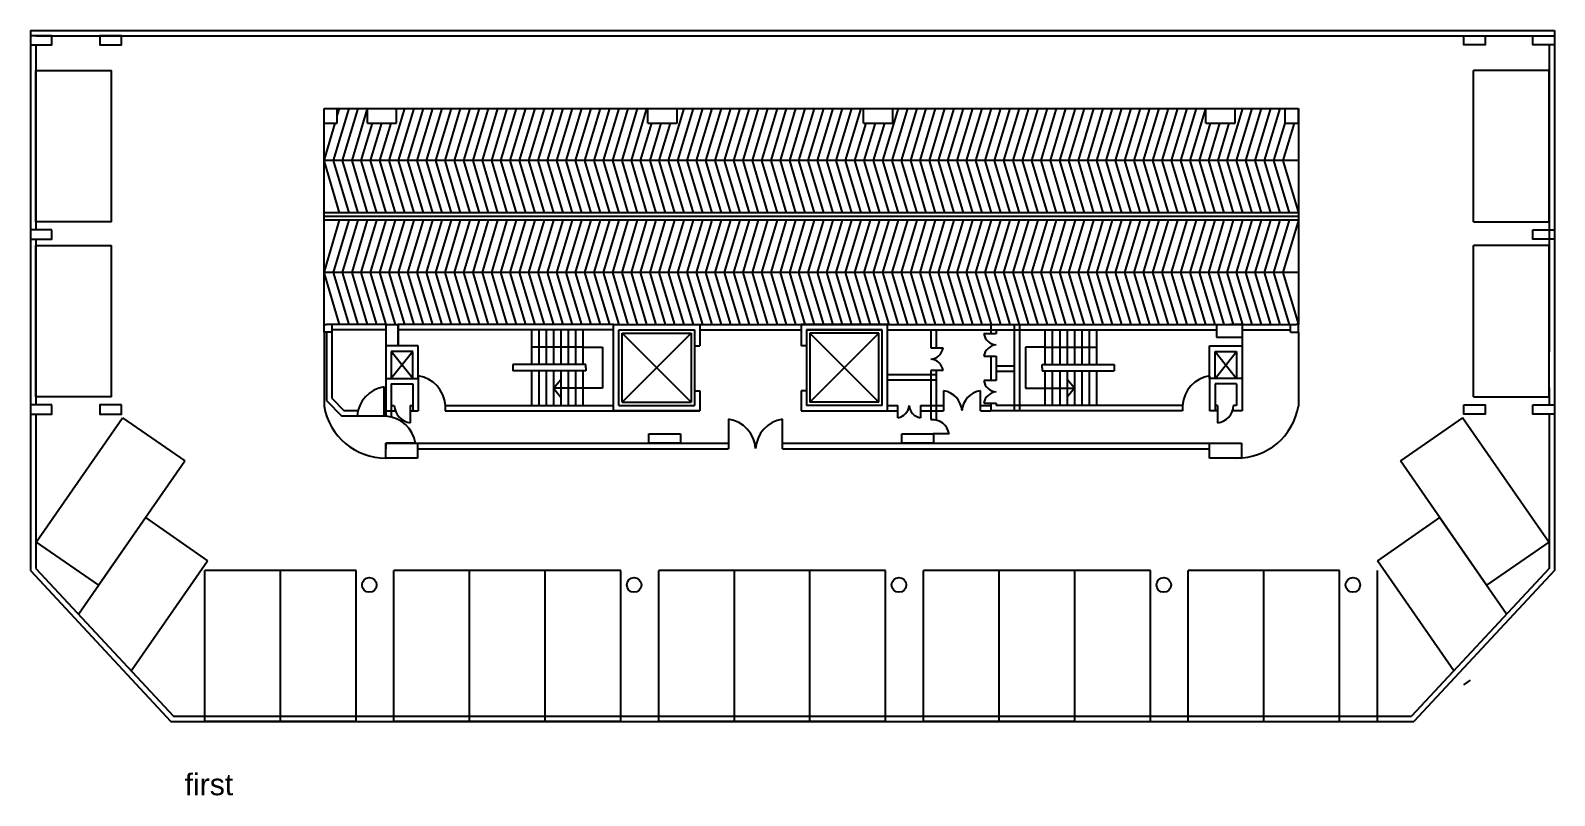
# Model space of a CAD drawing. Extents: x -212 to 1123, y -167 to 326.
# Drawn here: x 5.38 to 19.48, y -38.65 to -31.57 of the extents above; entities that cross this region are included whole.
import ezdxf

# ---------------------------------------------------------------- set-up
doc = ezdxf.new("R2010")
doc.units = 0
doc.layers.add('MIMIC_SIZE', color=7, linetype='CONTINUOUS')
doc.styles.get("Standard").update_dxf_attribs({"font": 'arial.ttf'})

msp = doc.modelspace()

# ---------------------------------------------------------------- linework, layer by layer
at = {"layer": 'MIMIC_SIZE'}
for p, q in [((5.38, -31.569), (5.38, -36.569)), ((5.38, -31.569), (19.48, -31.569)), ((19.48, -31.569), (19.48, -36.569)), ((5.43, -31.619), (19.43, -31.619)), ((5.43, -31.703), (5.43, -33.416)), ((5.43, -31.703), (5.43, -33.416)), ((19.43, -31.703), (19.43, -34.544)), ((5.43, -33.34), (5.43, -31.94)), ((5.43, -31.94), (6.13, -31.94)), ((6.13, -33.34), (6.13, -31.94)), ((6.13, -33.34), (6.13, -31.94)), ((6.13, -33.34), (6.13, -31.94)), ((18.73, -33.34), (18.73, -31.94)), ((18.73, -33.34), (18.73, -31.94)), ((18.73, -33.34), (18.73, -31.94)), ((19.43, -31.94), (18.73, -31.94)), ((19.43, -33.34), (19.43, -31.94)), ((8.096, -34.292), (8.096, -32.292)), ((8.096, -32.292), (17.111, -32.292)), ((8.197, -32.428), (8.096, -32.765)), ((8.096, -32.428), (8.219, -32.428)), ((8.324, -32.292), (8.179, -32.774)), ((8.237, -32.292), (8.219, -32.352)), ((8.219, -32.428), (8.219, -32.292)), ((8.41, -32.292), (8.265, -32.774)), ((8.496, -32.292), (8.352, -32.774)), ((8.496, -32.292), (8.352, -32.774)), ((8.541, -32.428), (8.438, -32.774)), ((8.497, -32.428), (8.497, -32.292)), ((8.497, -32.428), (8.766, -32.428)), ((8.628, -32.428), (8.524, -32.774)), ((8.714, -32.428), (8.61, -32.774)), ((8.84, -32.292), (8.696, -32.774)), ((8.766, -32.428), (8.766, -32.292)), ((8.927, -32.292), (8.782, -32.774)), ((8.927, -32.292), (8.782, -32.774)), ((9.013, -32.292), (8.869, -32.774)), ((9.099, -32.292), (8.955, -32.774)), ((9.185, -32.292), (9.041, -32.774)), ((9.271, -32.292), (9.127, -32.774)), ((9.357, -32.292), (9.213, -32.774)), ((9.444, -32.292), (9.299, -32.774)), ((9.53, -32.292), (9.385, -32.774)), ((9.616, -32.292), (9.472, -32.774)), ((9.702, -32.292), (9.558, -32.774)), ((9.788, -32.292), (9.644, -32.774)), ((9.788, -32.292), (9.644, -32.774)), ((9.874, -32.292), (9.73, -32.774)), ((9.96, -32.292), (9.816, -32.774)), ((10.047, -32.292), (9.902, -32.774)), ((10.133, -32.292), (9.989, -32.774)), ((10.219, -32.292), (10.075, -32.774)), ((10.219, -32.292), (10.075, -32.774)), ((10.305, -32.292), (10.161, -32.774)), ((10.391, -32.292), (10.247, -32.774)), ((10.477, -32.292), (10.333, -32.774)), ((10.564, -32.292), (10.419, -32.774)), ((10.65, -32.292), (10.505, -32.774)), ((10.736, -32.292), (10.592, -32.774)), ((10.822, -32.292), (10.678, -32.774)), ((10.908, -32.292), (10.764, -32.774)), ((10.994, -32.292), (10.85, -32.774)), ((11.08, -32.292), (10.936, -32.774)), ((11.08, -32.292), (10.936, -32.774)), ((11.126, -32.428), (11.022, -32.774)), ((11.093, -32.428), (11.093, -32.292)), ((11.093, -32.428), (11.363, -32.428)), ((11.212, -32.428), (11.109, -32.774)), ((11.298, -32.428), (11.195, -32.774)), ((11.425, -32.292), (11.281, -32.774)), ((11.363, -32.428), (11.363, -32.292)), ((11.511, -32.292), (11.367, -32.774)), ((11.511, -32.292), (11.367, -32.774)), ((11.597, -32.292), (11.453, -32.774)), ((11.684, -32.292), (11.539, -32.774)), ((11.77, -32.292), (11.625, -32.774)), ((11.856, -32.292), (11.712, -32.774)), ((11.942, -32.292), (11.798, -32.774)), ((12.028, -32.292), (11.884, -32.774)), ((12.114, -32.292), (11.97, -32.774)), ((12.2, -32.292), (12.056, -32.774)), ((12.287, -32.292), (12.142, -32.774)), ((12.373, -32.292), (12.229, -32.774)), ((12.373, -32.292), (12.229, -32.774)), ((12.459, -32.292), (12.315, -32.774)), ((12.545, -32.292), (12.401, -32.774)), ((12.631, -32.292), (12.487, -32.774)), ((12.717, -32.292), (12.573, -32.774)), ((12.804, -32.292), (12.659, -32.774)), ((12.804, -32.292), (12.659, -32.774)), ((12.89, -32.292), (12.745, -32.774)), ((12.976, -32.292), (12.832, -32.774)), ((13.062, -32.292), (12.918, -32.774)), ((13.108, -32.428), (13.004, -32.774)), ((13.087, -32.428), (13.087, -32.292)), ((13.087, -32.428), (13.357, -32.428)), ((13.194, -32.428), (13.09, -32.774)), ((13.28, -32.428), (13.176, -32.774)), ((13.407, -32.292), (13.262, -32.774)), ((13.493, -32.292), (13.349, -32.774)), ((13.357, -32.428), (13.357, -32.292)), ((13.579, -32.292), (13.435, -32.774)), ((13.665, -32.292), (13.521, -32.774)), ((13.665, -32.292), (13.521, -32.774)), ((13.751, -32.292), (13.607, -32.774)), ((13.837, -32.292), (13.693, -32.774)), ((13.924, -32.292), (13.779, -32.774)), ((14.01, -32.292), (13.865, -32.774)), ((14.096, -32.292), (13.952, -32.774)), ((14.096, -32.292), (13.952, -32.774)), ((14.182, -32.292), (14.038, -32.774)), ((14.268, -32.292), (14.124, -32.774)), ((14.354, -32.292), (14.21, -32.774)), ((14.44, -32.292), (14.296, -32.774)), ((14.527, -32.292), (14.382, -32.774)), ((14.613, -32.292), (14.469, -32.774)), ((14.699, -32.292), (14.555, -32.774)), ((14.785, -32.292), (14.641, -32.774)), ((14.871, -32.292), (14.727, -32.774)), ((14.957, -32.292), (14.813, -32.774)), ((14.957, -32.292), (14.813, -32.774)), ((15.044, -32.292), (14.899, -32.774)), ((15.13, -32.292), (14.985, -32.774)), ((15.216, -32.292), (15.072, -32.774)), ((15.302, -32.292), (15.158, -32.774)), ((15.388, -32.292), (15.244, -32.774)), ((15.388, -32.292), (15.244, -32.774)), ((15.474, -32.292), (15.33, -32.774)), ((15.56, -32.292), (15.416, -32.774)), ((15.647, -32.292), (15.502, -32.774)), ((15.733, -32.292), (15.589, -32.774)), ((15.819, -32.292), (15.675, -32.774)), ((15.905, -32.292), (15.761, -32.774)), ((15.991, -32.292), (15.847, -32.774)), ((16.077, -32.292), (15.933, -32.774)), ((16.164, -32.292), (16.019, -32.774)), ((16.25, -32.292), (16.105, -32.774)), ((16.25, -32.292), (16.105, -32.774)), ((16.295, -32.428), (16.192, -32.774)), ((16.255, -32.428), (16.255, -32.292)), ((16.255, -32.428), (16.525, -32.428)), ((16.381, -32.428), (16.278, -32.774)), ((16.468, -32.428), (16.364, -32.774)), ((16.594, -32.292), (16.45, -32.774)), ((16.525, -32.428), (16.525, -32.292)), ((16.68, -32.292), (16.536, -32.774)), ((16.68, -32.292), (16.536, -32.774)), ((16.767, -32.292), (16.622, -32.774)), ((16.853, -32.292), (16.709, -32.774)), ((16.939, -32.292), (16.795, -32.774)), ((16.988, -32.417), (16.881, -32.774)), ((17.071, -32.428), (16.967, -32.774)), ((16.988, -32.428), (16.988, -32.292)), ((16.988, -32.428), (17.111, -32.428)), ((17.111, -32.292), (17.111, -34.292)), ((17.111, -32.428), (17.111, -32.292)), ((17.111, -32.774), (8.096, -32.774)), ((8.096, -32.784), (8.237, -33.257)), ((8.179, -32.774), (8.324, -33.257)), ((8.265, -32.774), (8.41, -33.257)), ((8.352, -32.774), (8.496, -33.257)), ((8.352, -32.774), (8.496, -33.257)), ((8.438, -32.774), (8.582, -33.257)), ((8.524, -32.774), (8.668, -33.257)), ((8.61, -32.774), (8.754, -33.257)), ((8.696, -32.774), (8.84, -33.257)), ((8.782, -32.774), (8.927, -33.257)), ((8.782, -32.774), (8.927, -33.257)), ((8.869, -32.774), (9.013, -33.257)), ((8.955, -32.774), (9.099, -33.257)), ((9.041, -32.774), (9.185, -33.257)), ((9.127, -32.774), (9.271, -33.257)), ((9.213, -32.774), (9.357, -33.257)), ((9.299, -32.774), (9.444, -33.257)), ((9.385, -32.774), (9.53, -33.257)), ((9.472, -32.774), (9.616, -33.257)), ((9.558, -32.774), (9.702, -33.257)), ((9.644, -32.774), (9.788, -33.257)), ((9.644, -32.774), (9.788, -33.257)), ((9.73, -32.774), (9.874, -33.257)), ((9.816, -32.774), (9.96, -33.257)), ((9.902, -32.774), (10.047, -33.257)), ((9.989, -32.774), (10.133, -33.257)), ((10.075, -32.774), (10.219, -33.257)), ((10.075, -32.774), (10.219, -33.257)), ((10.161, -32.774), (10.305, -33.257)), ((10.247, -32.774), (10.391, -33.257)), ((10.333, -32.774), (10.477, -33.257)), ((10.419, -32.774), (10.564, -33.257)), ((10.505, -32.774), (10.65, -33.257)), ((10.592, -32.774), (10.736, -33.257)), ((10.678, -32.774), (10.822, -33.257)), ((10.764, -32.774), (10.908, -33.257)), ((10.85, -32.774), (10.994, -33.257)), ((10.936, -32.774), (11.08, -33.257)), ((10.936, -32.774), (11.08, -33.257)), ((11.022, -32.774), (11.167, -33.257)), ((11.109, -32.774), (11.253, -33.257)), ((11.195, -32.774), (11.339, -33.257)), ((11.281, -32.774), (11.425, -33.257)), ((11.367, -32.774), (11.511, -33.257)), ((11.367, -32.774), (11.511, -33.257)), ((11.453, -32.774), (11.597, -33.257)), ((11.539, -32.774), (11.684, -33.257)), ((11.625, -32.774), (11.77, -33.257)), ((11.712, -32.774), (11.856, -33.257)), ((11.798, -32.774), (11.942, -33.257)), ((11.884, -32.774), (12.028, -33.257)), ((11.97, -32.774), (12.114, -33.257)), ((12.056, -32.774), (12.2, -33.257)), ((12.142, -32.774), (12.287, -33.257)), ((12.229, -32.774), (12.373, -33.257)), ((12.229, -32.774), (12.373, -33.257)), ((12.315, -32.774), (12.459, -33.257)), ((12.401, -32.774), (12.545, -33.257)), ((12.487, -32.774), (12.631, -33.257)), ((12.573, -32.774), (12.717, -33.257)), ((12.659, -32.774), (12.804, -33.257)), ((12.659, -32.774), (12.804, -33.257)), ((12.745, -32.774), (12.89, -33.257)), ((12.832, -32.774), (12.976, -33.257)), ((12.918, -32.774), (13.062, -33.257)), ((13.004, -32.774), (13.148, -33.257)), ((13.09, -32.774), (13.234, -33.257)), ((13.176, -32.774), (13.32, -33.257)), ((13.262, -32.774), (13.407, -33.257)), ((13.349, -32.774), (13.493, -33.257)), ((13.435, -32.774), (13.579, -33.257)), ((13.521, -32.774), (13.665, -33.257)), ((13.521, -32.774), (13.665, -33.257)), ((13.607, -32.774), (13.751, -33.257)), ((13.693, -32.774), (13.837, -33.257)), ((13.779, -32.774), (13.924, -33.257)), ((13.865, -32.774), (14.01, -33.257)), ((13.952, -32.774), (14.096, -33.257)), ((13.952, -32.774), (14.096, -33.257)), ((14.038, -32.774), (14.182, -33.257)), ((14.124, -32.774), (14.268, -33.257)), ((14.21, -32.774), (14.354, -33.257)), ((14.296, -32.774), (14.44, -33.257)), ((14.382, -32.774), (14.527, -33.257)), ((14.469, -32.774), (14.613, -33.257)), ((14.555, -32.774), (14.699, -33.257)), ((14.641, -32.774), (14.785, -33.257)), ((14.727, -32.774), (14.871, -33.257)), ((14.813, -32.774), (14.957, -33.257)), ((14.813, -32.774), (14.957, -33.257)), ((14.899, -32.774), (15.044, -33.257)), ((14.985, -32.774), (15.13, -33.257)), ((15.072, -32.774), (15.216, -33.257)), ((15.158, -32.774), (15.302, -33.257)), ((15.244, -32.774), (15.388, -33.257)), ((15.244, -32.774), (15.388, -33.257)), ((15.33, -32.774), (15.474, -33.257)), ((15.416, -32.774), (15.56, -33.257)), ((15.502, -32.774), (15.647, -33.257)), ((15.589, -32.774), (15.733, -33.257)), ((15.675, -32.774), (15.819, -33.257)), ((15.761, -32.774), (15.905, -33.257)), ((15.847, -32.774), (15.991, -33.257)), ((15.933, -32.774), (16.077, -33.257)), ((16.019, -32.774), (16.164, -33.257)), ((16.105, -32.774), (16.25, -33.257)), ((16.105, -32.774), (16.25, -33.257)), ((16.192, -32.774), (16.336, -33.257)), ((16.278, -32.774), (16.422, -33.257)), ((16.364, -32.774), (16.508, -33.257)), ((16.45, -32.774), (16.594, -33.257)), ((16.536, -32.774), (16.68, -33.257)), ((16.536, -32.774), (16.68, -33.257)), ((16.622, -32.774), (16.767, -33.257)), ((16.709, -32.774), (16.853, -33.257)), ((16.795, -32.774), (16.939, -33.257)), ((16.881, -32.774), (17.025, -33.257)), ((16.967, -32.774), (17.111, -33.257)), ((17.111, -33.257), (8.096, -33.257)), ((6.13, -33.34), (5.43, -33.34)), ((17.111, -33.292), (8.096, -33.292)), ((17.111, -33.327), (8.096, -33.327)), ((8.237, -33.327), (8.096, -33.8)), ((8.324, -33.327), (8.179, -33.809)), ((8.41, -33.327), (8.265, -33.809)), ((8.496, -33.327), (8.352, -33.809)), ((8.496, -33.327), (8.352, -33.809)), ((8.582, -33.327), (8.438, -33.809)), ((8.668, -33.327), (8.524, -33.809)), ((8.754, -33.327), (8.61, -33.809)), ((8.84, -33.327), (8.696, -33.809)), ((8.927, -33.327), (8.782, -33.809)), ((8.927, -33.327), (8.782, -33.809)), ((9.013, -33.327), (8.869, -33.809)), ((9.099, -33.327), (8.955, -33.809)), ((9.185, -33.327), (9.041, -33.809)), ((9.271, -33.327), (9.127, -33.809)), ((9.357, -33.327), (9.213, -33.809)), ((9.444, -33.327), (9.299, -33.809)), ((9.53, -33.327), (9.385, -33.809)), ((9.616, -33.327), (9.472, -33.809)), ((9.702, -33.327), (9.558, -33.809)), ((9.788, -33.327), (9.644, -33.809)), ((9.788, -33.327), (9.644, -33.809)), ((9.874, -33.327), (9.73, -33.809)), ((9.96, -33.327), (9.816, -33.809)), ((10.047, -33.327), (9.902, -33.809)), ((10.133, -33.327), (9.989, -33.809)), ((10.219, -33.327), (10.075, -33.809)), ((10.219, -33.327), (10.075, -33.809)), ((10.305, -33.327), (10.161, -33.809)), ((10.391, -33.327), (10.247, -33.809)), ((10.477, -33.327), (10.333, -33.809)), ((10.564, -33.327), (10.419, -33.809)), ((10.65, -33.327), (10.505, -33.809)), ((10.736, -33.327), (10.592, -33.809)), ((10.822, -33.327), (10.678, -33.809)), ((10.908, -33.327), (10.764, -33.809)), ((10.994, -33.327), (10.85, -33.809)), ((11.08, -33.327), (10.936, -33.809)), ((11.08, -33.327), (10.936, -33.809)), ((11.167, -33.327), (11.022, -33.809)), ((11.253, -33.327), (11.109, -33.809)), ((11.339, -33.327), (11.195, -33.809)), ((11.425, -33.327), (11.281, -33.809)), ((11.511, -33.327), (11.367, -33.809)), ((11.511, -33.327), (11.367, -33.809)), ((11.597, -33.327), (11.453, -33.809)), ((11.684, -33.327), (11.539, -33.809)), ((11.77, -33.327), (11.625, -33.809)), ((11.856, -33.327), (11.712, -33.809)), ((11.942, -33.327), (11.798, -33.809)), ((12.028, -33.327), (11.884, -33.809)), ((12.114, -33.327), (11.97, -33.809)), ((12.2, -33.327), (12.056, -33.809)), ((12.287, -33.327), (12.142, -33.809)), ((12.373, -33.327), (12.229, -33.809)), ((12.373, -33.327), (12.229, -33.809)), ((12.459, -33.327), (12.315, -33.809)), ((12.545, -33.327), (12.401, -33.809)), ((12.631, -33.327), (12.487, -33.809)), ((12.717, -33.327), (12.573, -33.809)), ((12.804, -33.327), (12.659, -33.809)), ((12.804, -33.327), (12.659, -33.809)), ((12.89, -33.327), (12.745, -33.809)), ((12.976, -33.327), (12.832, -33.809)), ((13.062, -33.327), (12.918, -33.809)), ((13.148, -33.327), (13.004, -33.809)), ((13.234, -33.327), (13.09, -33.809)), ((13.32, -33.327), (13.176, -33.809)), ((13.407, -33.327), (13.262, -33.809)), ((13.493, -33.327), (13.349, -33.809)), ((13.579, -33.327), (13.435, -33.809)), ((13.665, -33.327), (13.521, -33.809)), ((13.665, -33.327), (13.521, -33.809)), ((13.751, -33.327), (13.607, -33.809)), ((13.837, -33.327), (13.693, -33.809)), ((13.924, -33.327), (13.779, -33.809)), ((14.01, -33.327), (13.865, -33.809)), ((14.096, -33.327), (13.952, -33.809)), ((14.096, -33.327), (13.952, -33.809)), ((14.182, -33.327), (14.038, -33.809)), ((14.268, -33.327), (14.124, -33.809)), ((14.354, -33.327), (14.21, -33.809)), ((14.44, -33.327), (14.296, -33.809)), ((14.527, -33.327), (14.382, -33.809)), ((14.613, -33.327), (14.469, -33.809)), ((14.699, -33.327), (14.555, -33.809)), ((14.785, -33.327), (14.641, -33.809)), ((14.871, -33.327), (14.727, -33.809)), ((14.957, -33.327), (14.813, -33.809)), ((14.957, -33.327), (14.813, -33.809)), ((15.044, -33.327), (14.899, -33.809)), ((15.13, -33.327), (14.985, -33.809)), ((15.216, -33.327), (15.072, -33.809)), ((15.302, -33.327), (15.158, -33.809)), ((15.388, -33.327), (15.244, -33.809)), ((15.388, -33.327), (15.244, -33.809)), ((15.474, -33.327), (15.33, -33.809)), ((15.56, -33.327), (15.416, -33.809)), ((15.647, -33.327), (15.502, -33.809)), ((15.733, -33.327), (15.589, -33.809)), ((15.819, -33.327), (15.675, -33.809)), ((15.905, -33.327), (15.761, -33.809)), ((15.991, -33.327), (15.847, -33.809)), ((16.077, -33.327), (15.933, -33.809)), ((16.164, -33.327), (16.019, -33.809)), ((16.25, -33.327), (16.105, -33.809)), ((16.25, -33.327), (16.105, -33.809)), ((16.336, -33.327), (16.192, -33.809)), ((16.422, -33.327), (16.278, -33.809)), ((16.508, -33.327), (16.364, -33.809)), ((16.594, -33.327), (16.45, -33.809)), ((16.68, -33.327), (16.536, -33.809)), ((16.68, -33.327), (16.536, -33.809)), ((16.767, -33.327), (16.622, -33.809)), ((16.853, -33.327), (16.709, -33.809)), ((16.939, -33.327), (16.795, -33.809)), ((17.025, -33.327), (16.881, -33.809)), ((17.111, -33.327), (16.967, -33.809)), ((17.111, -33.327), (17.111, -34.292)), ((18.73, -33.34), (19.43, -33.34)), ((5.43, -33.501), (5.43, -35.037)), ((5.43, -33.501), (5.43, -34.544)), ((5.43, -34.961), (5.43, -33.561)), ((5.43, -33.561), (6.13, -33.561)), ((6.13, -34.961), (6.13, -33.561)), ((6.13, -34.961), (6.13, -33.561)), ((6.13, -34.961), (6.13, -33.561)), ((18.73, -34.961), (18.73, -33.561)), ((18.73, -34.961), (18.73, -33.561)), ((18.73, -34.961), (18.73, -33.561)), ((19.43, -33.561), (18.73, -33.561)), ((19.43, -34.961), (19.43, -33.561)), ((17.111, -33.809), (8.096, -33.809)), ((8.096, -33.819), (8.237, -34.292)), ((8.179, -33.809), (8.324, -34.292)), ((8.265, -33.809), (8.41, -34.292)), ((8.352, -33.809), (8.496, -34.292)), ((8.352, -33.809), (8.496, -34.292)), ((8.438, -33.809), (8.582, -34.292)), ((8.524, -33.809), (8.668, -34.292)), ((8.61, -33.809), (8.754, -34.292)), ((8.696, -33.809), (8.84, -34.292)), ((8.782, -33.809), (8.927, -34.292)), ((8.782, -33.809), (8.927, -34.292)), ((8.869, -33.809), (9.013, -34.292)), ((8.955, -33.809), (9.099, -34.292)), ((9.041, -33.809), (9.185, -34.292)), ((9.127, -33.809), (9.271, -34.292)), ((9.213, -33.809), (9.357, -34.292)), ((9.299, -33.809), (9.444, -34.292)), ((9.385, -33.809), (9.53, -34.292)), ((9.472, -33.809), (9.616, -34.292)), ((9.558, -33.809), (9.702, -34.292)), ((9.644, -33.809), (9.788, -34.292)), ((9.644, -33.809), (9.788, -34.292)), ((9.73, -33.809), (9.874, -34.292)), ((9.816, -33.809), (9.96, -34.292)), ((9.902, -33.809), (10.047, -34.292)), ((9.989, -33.809), (10.133, -34.292)), ((10.075, -33.809), (10.219, -34.292)), ((10.075, -33.809), (10.219, -34.292)), ((10.161, -33.809), (10.305, -34.292)), ((10.247, -33.809), (10.391, -34.292)), ((10.333, -33.809), (10.477, -34.292)), ((10.419, -33.809), (10.564, -34.292)), ((10.505, -33.809), (10.65, -34.292)), ((10.592, -33.809), (10.736, -34.292)), ((10.678, -33.809), (10.822, -34.292)), ((10.764, -33.809), (10.908, -34.292)), ((10.85, -33.809), (10.994, -34.292)), ((10.936, -33.809), (11.08, -34.292)), ((10.936, -33.809), (11.08, -34.292)), ((11.022, -33.809), (11.167, -34.292)), ((11.109, -33.809), (11.253, -34.292)), ((11.195, -33.809), (11.339, -34.292)), ((11.281, -33.809), (11.425, -34.292)), ((11.367, -33.809), (11.511, -34.292)), ((11.367, -33.809), (11.511, -34.292)), ((11.453, -33.809), (11.597, -34.292)), ((11.539, -33.809), (11.684, -34.292)), ((11.625, -33.809), (11.77, -34.292)), ((11.712, -33.809), (11.856, -34.292)), ((11.798, -33.809), (11.942, -34.292)), ((11.884, -33.809), (12.028, -34.292)), ((11.97, -33.809), (12.114, -34.292)), ((12.056, -33.809), (12.2, -34.292)), ((12.142, -33.809), (12.287, -34.292)), ((12.229, -33.809), (12.373, -34.292)), ((12.229, -33.809), (12.373, -34.292)), ((12.315, -33.809), (12.459, -34.292)), ((12.401, -33.809), (12.545, -34.292)), ((12.487, -33.809), (12.631, -34.292)), ((12.573, -33.809), (12.717, -34.292)), ((12.659, -33.809), (12.804, -34.292)), ((12.659, -33.809), (12.804, -34.292)), ((12.745, -33.809), (12.89, -34.292)), ((12.832, -33.809), (12.976, -34.292)), ((12.918, -33.809), (13.062, -34.292)), ((13.004, -33.809), (13.148, -34.292)), ((13.09, -33.809), (13.234, -34.292)), ((13.176, -33.809), (13.32, -34.292)), ((13.262, -33.809), (13.407, -34.292)), ((13.349, -33.809), (13.493, -34.292)), ((13.435, -33.809), (13.579, -34.292)), ((13.521, -33.809), (13.665, -34.292)), ((13.521, -33.809), (13.665, -34.292)), ((13.607, -33.809), (13.751, -34.292)), ((13.693, -33.809), (13.837, -34.292)), ((13.779, -33.809), (13.924, -34.292)), ((13.865, -33.809), (14.01, -34.292)), ((13.952, -33.809), (14.096, -34.292)), ((13.952, -33.809), (14.096, -34.292)), ((14.038, -33.809), (14.182, -34.292)), ((14.124, -33.809), (14.268, -34.292)), ((14.21, -33.809), (14.354, -34.292)), ((14.296, -33.809), (14.44, -34.292)), ((14.382, -33.809), (14.527, -34.292)), ((14.469, -33.809), (14.613, -34.292)), ((14.555, -33.809), (14.699, -34.292)), ((14.641, -33.809), (14.785, -34.292)), ((14.727, -33.809), (14.871, -34.292)), ((14.813, -33.809), (14.957, -34.292)), ((14.813, -33.809), (14.957, -34.292)), ((14.899, -33.809), (15.044, -34.292)), ((14.985, -33.809), (15.13, -34.292)), ((15.072, -33.809), (15.216, -34.292)), ((15.158, -33.809), (15.302, -34.292)), ((15.244, -33.809), (15.388, -34.292)), ((15.244, -33.809), (15.388, -34.292)), ((15.33, -33.809), (15.474, -34.292)), ((15.416, -33.809), (15.56, -34.292)), ((15.502, -33.809), (15.647, -34.292)), ((15.589, -33.809), (15.733, -34.292)), ((15.675, -33.809), (15.819, -34.292)), ((15.761, -33.809), (15.905, -34.292)), ((15.847, -33.809), (15.991, -34.292)), ((15.933, -33.809), (16.077, -34.292)), ((16.019, -33.809), (16.164, -34.292)), ((16.105, -33.809), (16.25, -34.292)), ((16.105, -33.809), (16.25, -34.292)), ((16.192, -33.809), (16.336, -34.292)), ((16.278, -33.809), (16.422, -34.292)), ((16.364, -33.809), (16.508, -34.292)), ((16.45, -33.809), (16.594, -34.292)), ((16.536, -33.809), (16.68, -34.292)), ((16.536, -33.809), (16.68, -34.292)), ((16.622, -33.809), (16.767, -34.292)), ((16.709, -33.809), (16.853, -34.292)), ((16.795, -33.809), (16.939, -34.292)), ((16.881, -33.809), (17.025, -34.292)), ((16.967, -33.809), (17.111, -34.292)), ((8.096, -34.364), (8.096, -34.292)), ((8.096, -34.292), (8.118, -34.292)), ((8.168, -34.364), (8.096, -34.364)), ((8.096, -34.364), (8.096, -35.048)), ((8.668, -34.292), (8.118, -34.292)), ((8.118, -34.364), (8.118, -34.842)), ((8.168, -34.292), (8.168, -34.975)), ((8.668, -34.342), (8.168, -34.342)), ((8.668, -34.292), (8.781, -34.292)), ((8.668, -34.292), (8.668, -35.142)), ((10.773, -34.292), (8.781, -34.292)), ((8.781, -34.292), (8.781, -34.491)), ((8.781, -34.484), (8.781, -34.292)), ((10.773, -34.342), (8.781, -34.342)), ((10.014, -34.342), (10.014, -34.662)), ((10.082, -34.342), (10.082, -34.662)), ((10.15, -34.342), (10.15, -34.662)), ((10.218, -34.342), (10.218, -34.662)), ((10.286, -34.342), (10.286, -34.662)), ((10.355, -34.342), (10.355, -34.662)), ((10.423, -34.342), (10.423, -34.662)), ((10.491, -34.342), (10.491, -34.662)), ((10.773, -35.092), (10.773, -34.292)), ((10.773, -34.292), (11.573, -34.292)), ((10.823, -35.042), (10.823, -34.342)), ((10.823, -34.342), (11.523, -34.342)), ((10.853, -35.012), (10.853, -34.372)), ((10.853, -34.372), (11.493, -34.372)), ((11.493, -34.372), (10.853, -35.012)), ((11.493, -35.012), (10.853, -34.372)), ((11.493, -34.372), (11.493, -35.012)), ((11.523, -34.292), (11.884, -34.292)), ((11.523, -34.342), (11.523, -35.042)), ((11.573, -34.292), (11.573, -34.489)), ((11.573, -34.342), (11.884, -34.342)), ((11.884, -34.292), (13.518, -34.292)), ((11.884, -34.342), (12.509, -34.342)), ((13.309, -34.292), (12.509, -34.292)), ((12.509, -34.292), (12.509, -34.489)), ((12.559, -34.342), (13.259, -34.342)), ((13.259, -34.342), (12.559, -34.342)), ((12.559, -34.342), (12.559, -35.042)), ((13.229, -34.372), (12.589, -34.372)), ((12.589, -34.372), (12.589, -35.012)), ((12.589, -34.372), (13.229, -35.012)), ((12.589, -35.012), (13.229, -34.372)), ((13.229, -35.012), (13.229, -34.372)), ((13.259, -35.042), (13.259, -34.342)), ((13.309, -35.092), (13.309, -34.292)), ((13.309, -34.342), (13.677, -34.342)), ((13.309, -34.342), (13.568, -34.342)), ((13.309, -35.092), (13.309, -34.342)), ((13.418, -34.342), (13.918, -34.342)), ((13.518, -34.292), (16.589, -34.292)), ((13.568, -34.342), (16.352, -34.342)), ((13.709, -34.342), (13.709, -34.508)), ((13.759, -34.342), (13.759, -34.508)), ((14.314, -34.377), (14.2, -34.377)), ((14.264, -34.292), (16.589, -34.292)), ((14.264, -34.292), (14.264, -34.377)), ((14.314, -34.342), (16.352, -34.342)), ((14.314, -34.342), (14.314, -34.377)), ((14.484, -35.092), (14.484, -34.292)), ((14.534, -35.092), (14.534, -34.292)), ((14.766, -34.342), (14.766, -34.662)), ((14.834, -34.342), (14.834, -34.662)), ((14.902, -34.342), (14.902, -34.662)), ((14.971, -34.342), (14.971, -34.662)), ((15.039, -34.342), (15.039, -34.662)), ((15.107, -34.342), (15.107, -34.662)), ((15.175, -34.342), (15.175, -34.662)), ((15.243, -34.342), (15.243, -34.662)), ((16.352, -34.292), (16.352, -34.408)), ((16.589, -34.292), (16.476, -34.292)), ((16.539, -34.292), (17.089, -34.292)), ((16.589, -34.292), (16.589, -35.092)), ((16.589, -34.342), (17.039, -34.342)), ((17.039, -34.364), (17.039, -34.292)), ((17.039, -34.364), (17.111, -34.364)), ((17.111, -34.292), (17.089, -34.292)), ((17.111, -34.364), (17.111, -34.292)), ((17.111, -34.364), (17.111, -35.048)), ((8.968, -34.491), (8.668, -34.491)), ((8.718, -34.541), (8.718, -34.792)), ((8.918, -34.541), (8.718, -34.541)), ((8.918, -34.541), (8.718, -34.792)), ((8.918, -34.792), (8.718, -34.541)), ((8.918, -34.792), (8.918, -34.541)), ((8.968, -34.792), (8.968, -34.491)), ((10.491, -34.502), (10.014, -34.502)), ((10.491, -34.502), (10.672, -34.502)), ((10.672, -34.502), (10.672, -34.882)), ((11.523, -34.489), (11.573, -34.489)), ((12.559, -34.489), (12.509, -34.489)), ((13.709, -34.508), (13.823, -34.508)), ((14.766, -34.502), (14.585, -34.502)), ((14.585, -34.502), (14.585, -34.882)), ((14.766, -34.502), (15.243, -34.502)), ((16.289, -34.792), (16.289, -34.491)), ((16.289, -34.491), (16.589, -34.491)), ((16.339, -34.792), (16.339, -34.541)), ((16.339, -34.541), (16.539, -34.541)), ((16.339, -34.541), (16.539, -34.792)), ((16.339, -34.792), (16.539, -34.541)), ((16.352, -34.408), (16.589, -34.408)), ((16.539, -34.541), (16.539, -34.792)), ((9.842, -34.662), (9.842, -34.722)), ((10.518, -34.662), (9.842, -34.662)), ((10.518, -34.692), (10.518, -34.662)), ((14.2, -34.585), (14.314, -34.585)), ((14.264, -34.585), (14.264, -34.812)), ((14.314, -34.585), (14.314, -34.812)), ((14.314, -34.674), (14.484, -34.674)), ((14.739, -34.692), (14.739, -34.662)), ((14.739, -34.662), (15.406, -34.662)), ((15.406, -34.662), (15.406, -34.722)), ((8.668, -34.792), (8.968, -34.792)), ((8.968, -34.769), (8.968, -35.042)), ((8.968, -34.792), (8.968, -35.092)), ((10.518, -34.722), (9.842, -34.722)), ((10.014, -34.722), (10.014, -35.042)), ((10.082, -34.722), (10.082, -35.042)), ((10.15, -34.722), (10.15, -35.042)), ((10.218, -34.722), (10.218, -35.042)), ((10.218, -34.882), (10.286, -34.8)), ((10.286, -34.722), (10.286, -35.042)), ((10.355, -34.722), (10.355, -35.042)), ((10.423, -34.722), (10.423, -35.042)), ((10.491, -34.722), (10.491, -35.042)), ((10.518, -34.692), (10.518, -34.722)), ((13.759, -34.759), (13.309, -34.759)), ((13.759, -34.809), (13.309, -34.809)), ((13.709, -34.717), (13.709, -35.173)), ((13.823, -34.717), (13.709, -34.717)), ((13.759, -34.717), (13.759, -35.177)), ((14.314, -34.812), (14.2, -34.812)), ((14.314, -34.724), (14.484, -34.724)), ((14.739, -34.692), (14.739, -34.722)), ((14.739, -34.722), (15.406, -34.722)), ((14.766, -34.722), (14.766, -35.042)), ((14.834, -34.722), (14.834, -35.042)), ((14.902, -34.722), (14.902, -35.042)), ((14.971, -34.722), (14.971, -35.042)), ((15.039, -34.882), (14.971, -34.8)), ((15.039, -34.722), (15.039, -35.042)), ((15.107, -34.722), (15.107, -35.042)), ((15.175, -34.722), (15.175, -35.042)), ((15.243, -34.722), (15.243, -35.042)), ((16.289, -34.769), (16.289, -35.042)), ((16.289, -34.769), (16.289, -35.042)), ((16.289, -34.792), (16.289, -35.092)), ((16.289, -34.792), (16.289, -35.092)), ((16.589, -34.792), (16.289, -34.792)), ((16.589, -34.792), (16.289, -34.792)), ((5.43, -34.88), (5.43, -35.037)), ((6.13, -34.961), (5.43, -34.961)), ((8.118, -34.842), (8.118, -34.996)), ((8.652, -35.142), (8.652, -34.869)), ((8.718, -34.842), (8.718, -35.149)), ((8.718, -34.842), (8.918, -34.842)), ((8.918, -34.842), (8.918, -35.092)), ((10.672, -34.882), (10.218, -34.882)), ((10.218, -34.882), (10.286, -34.964)), ((11.523, -34.905), (11.573, -34.905)), ((11.573, -34.905), (11.573, -35.092)), ((12.509, -34.905), (12.509, -35.092)), ((12.559, -34.905), (12.509, -34.905)), ((13.827, -34.905), (13.827, -35.092)), ((14.169, -35.092), (14.169, -34.905)), ((14.585, -34.882), (15.039, -34.882)), ((15.039, -34.882), (14.971, -34.964)), ((16.339, -34.842), (16.339, -35.092)), ((16.539, -34.842), (16.339, -34.842)), ((16.539, -34.842), (16.339, -34.842)), ((16.539, -34.842), (16.539, -35.042)), ((18.73, -34.961), (19.43, -34.961)), ((19.43, -34.88), (19.43, -35.037)), ((8.118, -34.996), (8.26, -35.142)), ((8.168, -34.975), (8.281, -35.092)), ((8.41, -35.092), (8.281, -35.092)), ((8.668, -35.092), (8.652, -35.092)), ((8.668, -35.092), (8.756, -35.092)), ((8.718, -35.042), (8.746, -35.042)), ((8.894, -35.042), (8.918, -35.042)), ((8.894, -35.042), (8.894, -35.204)), ((8.894, -35.092), (8.968, -35.092)), ((9.218, -35.042), (10.773, -35.042)), ((9.218, -35.042), (9.218, -35.092)), ((9.218, -35.092), (11.573, -35.092)), ((11.573, -35.092), (10.773, -35.092)), ((10.823, -35.042), (11.523, -35.042)), ((10.853, -35.012), (11.493, -35.012)), ((12.509, -35.092), (13.309, -35.092)), ((13.259, -35.042), (12.559, -35.042)), ((13.229, -35.012), (12.589, -35.012)), ((13.309, -35.042), (13.405, -35.042)), ((13.309, -35.092), (13.405, -35.092)), ((13.405, -35.156), (13.405, -35.042)), ((13.613, -35.042), (13.827, -35.042)), ((13.613, -35.042), (13.613, -35.156)), ((13.613, -35.092), (13.827, -35.092)), ((14.169, -35.042), (14.264, -35.042)), ((14.169, -35.092), (14.264, -35.092)), ((14.2, -35.021), (14.314, -35.021)), ((14.264, -35.021), (14.264, -35.092)), ((16.039, -35.092), (14.264, -35.092)), ((14.314, -35.021), (14.314, -35.042)), ((16.039, -35.042), (14.314, -35.042)), ((16.039, -35.042), (16.039, -35.092)), ((16.363, -35.092), (16.289, -35.092)), ((16.363, -35.042), (16.339, -35.042)), ((16.363, -35.042), (16.363, -35.204)), ((16.589, -35.092), (16.501, -35.092)), ((16.539, -35.042), (16.511, -35.042)), ((5.43, -35.122), (5.43, -36.55)), ((5.434, -36.308), (6.231, -35.157)), ((6.231, -35.157), (6.807, -35.556)), ((8.668, -35.142), (8.26, -35.142)), ((11.839, -35.169), (11.839, -35.442)), ((12.339, -35.442), (12.339, -35.169)), ((18.629, -35.157), (18.054, -35.556)), ((19.426, -36.308), (18.629, -35.157)), ((19.43, -35.122), (19.43, -36.55)), ((11.1, -35.392), (11.1, -35.306)), ((11.1, -35.306), (11.394, -35.306)), ((11.394, -35.306), (11.394, -35.392)), ((13.442, -35.392), (13.442, -35.306)), ((13.442, -35.306), (13.736, -35.306)), ((13.879, -35.306), (13.733, -35.306)), ((13.736, -35.306), (13.736, -35.392)), ((8.668, -35.392), (8.668, -35.442)), ((8.668, -35.392), (11.839, -35.392)), ((8.668, -35.529), (8.668, -35.392)), ((8.668, -35.392), (8.962, -35.392)), ((8.941, -35.392), (8.668, -35.392)), ((8.962, -35.529), (8.668, -35.529)), ((8.962, -35.392), (8.962, -35.529)), ((8.962, -35.442), (11.394, -35.442)), ((11.394, -35.392), (11.1, -35.392)), ((11.394, -35.442), (11.839, -35.442)), ((12.339, -35.392), (16.583, -35.392)), ((12.339, -35.442), (13.736, -35.442)), ((13.736, -35.392), (13.442, -35.392)), ((13.736, -35.442), (16.289, -35.442)), ((16.289, -35.529), (16.289, -35.392)), ((16.289, -35.392), (16.583, -35.392)), ((16.583, -35.529), (16.289, -35.529)), ((16.583, -35.392), (16.583, -35.529)), ((6.009, -36.707), (6.807, -35.556)), ((18.851, -36.707), (18.054, -35.556)), ((5.824, -36.974), (6.443, -36.08)), ((6.443, -36.08), (7.019, -36.479)), ((18.417, -36.08), (17.842, -36.479)), ((19.036, -36.974), (18.417, -36.08)), ((5.434, -36.308), (6.009, -36.707)), ((19.426, -36.308), (18.851, -36.707)), ((6.312, -37.499), (7.019, -36.479)), ((18.548, -37.499), (17.842, -36.479)), ((5.38, -36.569), (6.68, -37.969)), ((5.43, -36.55), (6.702, -37.919)), ((6.992, -37.969), (6.992, -36.569)), ((7.692, -36.569), (6.992, -36.569)), ((7.692, -37.969), (7.692, -36.569)), ((8.392, -36.569), (7.692, -36.569)), ((8.392, -37.969), (8.392, -36.569)), ((8.742, -37.969), (8.742, -36.569)), ((9.442, -36.569), (8.742, -36.569)), ((9.442, -37.969), (9.442, -36.569)), ((10.142, -36.569), (9.442, -36.569)), ((10.142, -37.969), (10.142, -36.569)), ((10.842, -36.569), (10.142, -36.569)), ((10.842, -37.969), (10.842, -36.569)), ((11.192, -37.969), (11.192, -36.569)), ((11.192, -37.969), (11.192, -36.569)), ((11.892, -36.569), (11.192, -36.569)), ((11.892, -37.969), (11.892, -36.569)), ((12.592, -36.569), (11.892, -36.569)), ((12.592, -37.969), (12.592, -36.569)), ((13.292, -36.569), (12.592, -36.569)), ((13.292, -37.969), (13.292, -36.569)), ((13.642, -37.969), (13.642, -36.569)), ((13.642, -37.969), (13.642, -36.569)), ((13.642, -37.969), (13.642, -36.569)), ((13.642, -37.969), (13.642, -36.569)), ((14.342, -36.569), (13.642, -36.569)), ((14.342, -37.969), (14.342, -36.569)), ((15.042, -36.569), (14.342, -36.569)), ((15.042, -37.969), (15.042, -36.569)), ((15.742, -36.569), (15.042, -36.569)), ((15.742, -37.969), (15.742, -36.569)), ((16.092, -37.969), (16.092, -36.569)), ((16.092, -37.969), (16.092, -36.569)), ((16.092, -37.969), (16.092, -36.569)), ((16.792, -36.569), (16.092, -36.569)), ((16.792, -37.969), (16.792, -36.569)), ((17.492, -36.569), (16.792, -36.569)), ((17.492, -37.969), (17.492, -36.569)), ((17.842, -37.969), (17.842, -36.569)), ((17.842, -37.969), (17.842, -36.569)), ((19.43, -36.55), (18.158, -37.919)), ((19.48, -36.569), (18.18, -37.969)), ((18.7, -37.587), (18.639, -37.63)), ((6.702, -37.919), (18.158, -37.919)), ((6.68, -37.969), (18.18, -37.969)), ((7.692, -37.969), (6.992, -37.969)), ((8.392, -37.969), (7.692, -37.969)), ((8.392, -37.969), (8.742, -37.969)), ((9.442, -37.969), (8.742, -37.969)), ((10.142, -37.969), (9.442, -37.969)), ((10.842, -37.969), (10.142, -37.969)), ((10.842, -37.969), (11.192, -37.969)), ((11.892, -37.969), (11.192, -37.969)), ((12.592, -37.969), (11.892, -37.969)), ((13.292, -37.969), (12.592, -37.969)), ((13.292, -37.969), (13.642, -37.969)), ((14.342, -37.969), (13.642, -37.969)), ((15.042, -37.969), (14.342, -37.969)), ((15.042, -37.969), (15.392, -37.969))]:
    msp.add_line(p, q, dxfattribs=at)
for points in [[(5.579, -31.619), (5.38, -31.619), (5.38, -31.703), (5.579, -31.703)], [(6.221, -31.619), (6.022, -31.619), (6.022, -31.703), (6.221, -31.703)], [(18.64, -31.619), (18.838, -31.619), (18.838, -31.703), (18.64, -31.703)], [(19.281, -31.619), (19.48, -31.619), (19.48, -31.703), (19.281, -31.703)], [(5.579, -33.416), (5.38, -33.416), (5.38, -33.501), (5.579, -33.501)], [(19.281, -33.416), (19.48, -33.416), (19.48, -33.501), (19.281, -33.501)], [(5.579, -35.037), (5.38, -35.037), (5.38, -35.122), (5.579, -35.122)], [(6.221, -35.037), (6.022, -35.037), (6.022, -35.122), (6.221, -35.122)], [(18.64, -35.037), (18.838, -35.037), (18.838, -35.122), (18.64, -35.122)], [(19.281, -35.037), (19.48, -35.037), (19.48, -35.122), (19.281, -35.122)]]:
    msp.add_lwpolyline(points, close=True, dxfattribs=at)
for centre in [(8.515, -36.704), (10.965, -36.704), (13.415, -36.704), (15.865, -36.704), (17.615, -36.704)]:
    msp.add_circle(centre, 0.0677, dxfattribs=at)
for centre, radius, start, end in [((14.322, -34.358), 0.123, 188.6442, 266.4307), ((13.701, -34.49), 0.123, 273.5693, 351.3558), ((14.322, -34.604), 0.123, 93.5693, 171.3558), ((13.701, -34.735), 0.123, 8.6442, 86.4307), ((8.924, -35.06), 0.295, 3.5693, 81.3558), ((14.322, -34.794), 0.123, 188.6442, 266.4307), ((16.333, -35.06), 0.295, 98.6442, 176.4307), ((8.697, -35.16), 0.295, 98.6442, 176.4307), ((13.797, -35.105), 0.202, 3.5693, 81.3558), ((14.199, -35.105), 0.202, 98.6442, 176.4307), ((14.322, -35.039), 0.123, 93.5693, 171.3558), ((8.666, -34.951), 0.578, 189.6136, 270.2366), ((8.92, -35.031), 0.175, 183.5693, 261.3558), ((13.386, -35.034), 0.123, 278.6442, 356.4307), ((13.632, -35.034), 0.123, 183.5693, 261.3558), ((16.337, -35.031), 0.175, 278.6442, 356.4307), ((16.541, -34.951), 0.578, 269.7634, 350.3864), ((8.65, -35.436), 0.295, 8.6442, 86.4307), ((11.794, -35.46), 0.295, 3.5693, 81.3558), ((12.383, -35.46), 0.295, 98.6442, 176.4307), ((13.724, -35.33), 0.157, 8.6442, 95.3382)]:
    msp.add_arc(centre, radius, start, end, dxfattribs=at)

# ---------------------------------------------------------------- texts
msp.add_text('first', height=0.2, dxfattribs=at).set_placement((6.806, -38.651))

doc.saveas('drawing.dxf')
